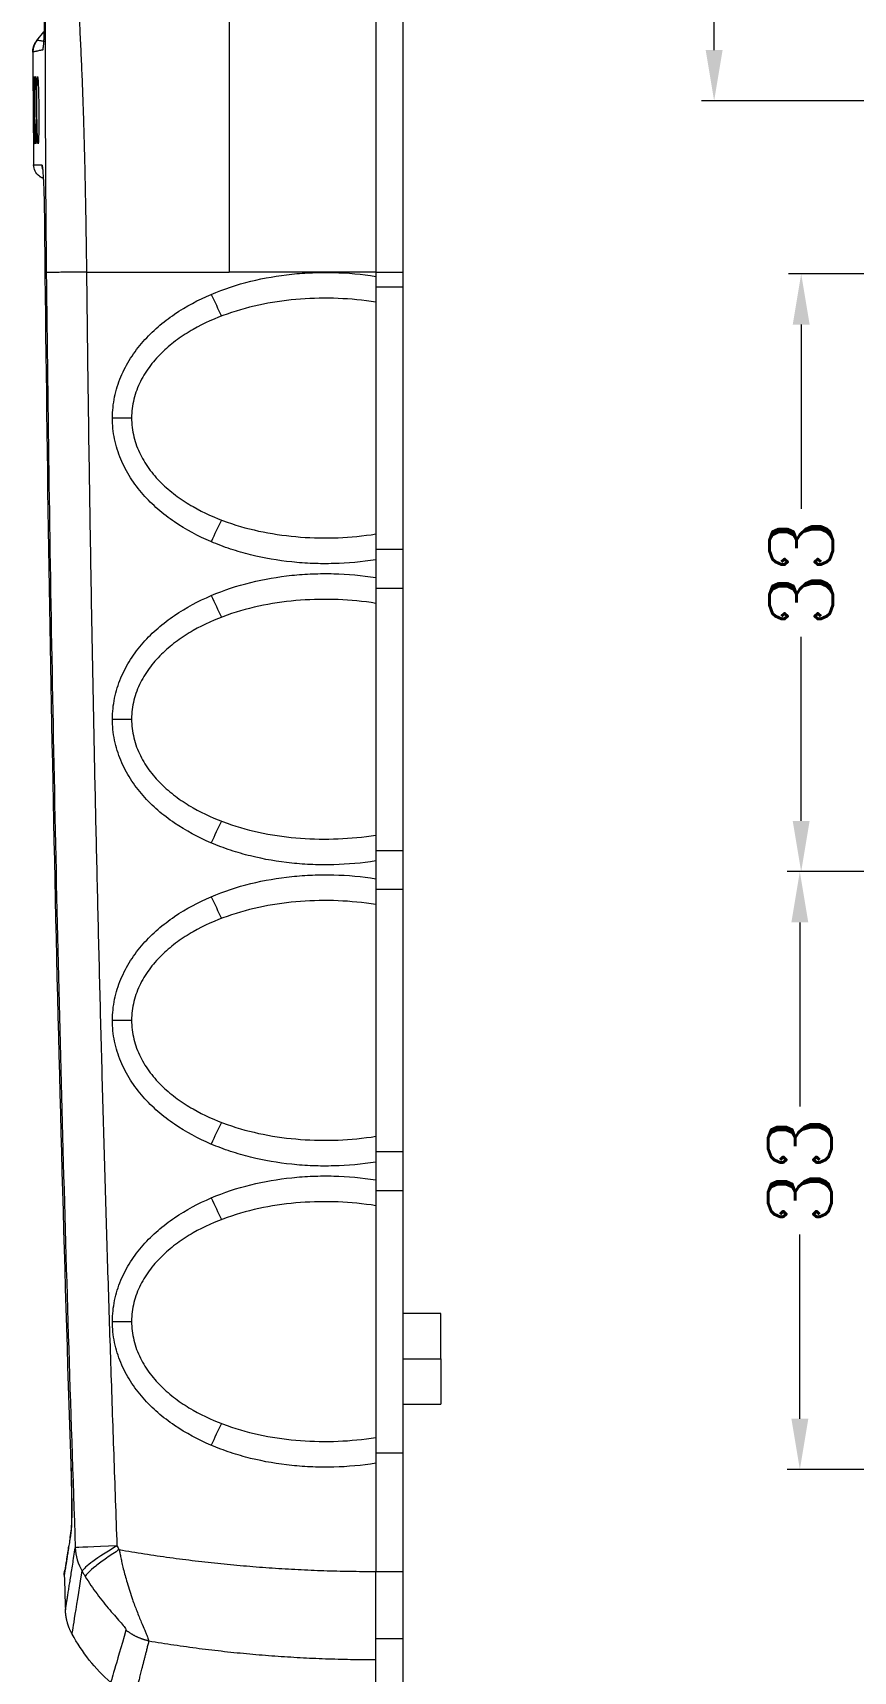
# Model space of a CAD drawing. Header units: millimetres. Extents: x -2408 to -1447, y -915 to -594.
# Drawn here: x -1688 to -1642.7, y -856.8 to -766.4 of the extents above; entities that cross this region are included whole.
import ezdxf

# ---------------------------------------------------------------- set-up
doc = ezdxf.new("R2010")
doc.units = ezdxf.units.MM
doc.layers.get('0').update_dxf_attribs({"linetype": 'CONTINUOUS'})
doc.layers.get('Defpoints').update_dxf_attribs({"linetype": 'CONTINUOUS'})
doc.layers.add('5', color=7, linetype='CONTINUOUS', true_color=0xffffff)
doc.styles.add('ROMANC', font='romanc.shx', dxfattribs={"bigfont": 'gbcbig.shx'})
doc.dimstyles.new('YanXiu', dxfattribs={"dimtxt": 2.5, "dimasz": 2.2, "dimexe": 0.66, "dimexo": 0.66, "dimgap": 0.66, "dimtad": 0, "dimdsep": 46, "dimtxsty": 'ROMANC', "dimcen": 0, "dimclrd": 256, "dimclre": 131, "dimclrt": 42, "dimazin": 2, "dimtfac": 1, "dimtofl": 0, "dimtmove": 0, "dimatfit": 3, "dimfxl": 0, "dimlwd": 5, "dimlwe": 5, "dimarcsym": 0})

# ---------------------------------------------------------------- blocks, each defined once
blk = doc.blocks.new('*D29')
at = {"color": 131, "lineweight": 5}
for p, q in [((1776.342, 676.859), (1759.194, 676.859)), ((1776.342, 596.857), (1759.194, 596.857))]:
    blk.add_line(p, q, dxfattribs=at)
at = {"lineweight": 5}
for p, q in [((1759.894, 674.059), (1759.894, 640.391)), ((1759.894, 599.657), (1759.894, 633.325))]:
    blk.add_line(p, q, dxfattribs=at)
for points in [[(1759.427, 674.059), (1760.36, 674.059), (1759.894, 676.859)], [(1759.427, 599.657), (1760.36, 599.657), (1759.894, 596.857)]]:
    blk.add_solid(points)
at = {"layer": 'Defpoints', "color": 0}
for p in [(1759.894, 676.859), (1777.041, 676.859), (1777.041, 596.857)]:
    blk.add_point(p, dxfattribs=at)
at = {"color": 42, "insert": (1759.894, 636.858), "char_height": 3.5, "attachment_point": 5, "rotation": 90, "style": 'ROMANC'}
blk.add_mtext('80', dxfattribs=at)
blk = doc.blocks.new('*D34')
at = {"color": 131, "lineweight": 5}
for p, q in [((1778.338, 587.308), (1764, 587.308)), ((1778.338, 554.308), (1764, 554.308))]:
    blk.add_line(p, q, dxfattribs=at)
at = {"lineweight": 5}
for p, q in [((1764.7, 584.508), (1764.7, 574.341)), ((1764.7, 557.108), (1764.7, 567.275))]:
    blk.add_line(p, q, dxfattribs=at)
for points in [[(1764.233, 584.508), (1765.166, 584.508), (1764.7, 587.308)], [(1764.233, 557.108), (1765.166, 557.108), (1764.7, 554.308)]]:
    blk.add_solid(points)
at = {"layer": 'Defpoints', "color": 0}
for p in [(1764.7, 587.308), (1779.038, 587.308), (1779.038, 554.308)]:
    blk.add_point(p, dxfattribs=at)
at = {"color": 42, "insert": (1764.7, 570.808), "char_height": 3.5, "attachment_point": 5, "rotation": 90, "style": 'ROMANC'}
blk.add_mtext('33', dxfattribs=at)
blk = doc.blocks.new('*D35')
at = {"color": 131, "lineweight": 5}
for p, q in [((1774.116, 554.308), (1763.927, 554.308)), ((1778.489, 521.308), (1763.927, 521.308))]:
    blk.add_line(p, q, dxfattribs=at)
at = {"lineweight": 5}
for p, q in [((1764.626, 551.508), (1764.626, 541.341)), ((1764.626, 524.108), (1764.626, 534.275))]:
    blk.add_line(p, q, dxfattribs=at)
for points in [[(1764.16, 551.508), (1765.093, 551.508), (1764.626, 554.308)], [(1764.16, 524.108), (1765.093, 524.108), (1764.626, 521.308)]]:
    blk.add_solid(points)
at = {"layer": 'Defpoints', "color": 0}
for p in [(1764.626, 554.308), (1774.816, 554.308), (1779.188, 521.308)]:
    blk.add_point(p, dxfattribs=at)
at = {"color": 42, "insert": (1764.626, 537.808), "char_height": 3.5, "attachment_point": 5, "rotation": 90, "style": 'ROMANC'}
blk.add_mtext('33', dxfattribs=at)

msp = doc.modelspace()

# ---------------------------------------------------------------- linework, layer by layer
at = {"layer": '5', "color": 7, "linetype": 'Continuous', "lineweight": 5}
for p, q in [((-1669.063, -761.901, 35), (-1669.063, -779.594, 35)), ((-1667.563, -761.544, 35), (-1667.563, -779.594, 35)), ((-1687.774, -766.814, 35), (-1687.384, -766.344, 35)), ((-1687.854, -768.872, 35), (-1687.854, -768.879, 35)), ((-1687.726, -768.886, 35), (-1687.724, -768.891, 35)), ((-1687.959, -773.675, 35), (-1687.508, -773.671, 35)), ((-1669.063, -779.594, 35), (-1677.159, -779.594, 35)), ((-1669.063, -779.594, 35), (-1667.563, -779.594, 35)), ((-1669.063, -779.594, 35), (-1669.063, -779.834, 35)), ((-1667.563, -779.594, 35), (-1667.563, -780.419, 35)), ((-1669.063, -780.419, 35), (-1667.563, -780.419, 35)), ((-1667.563, -780.419, 35), (-1667.563, -794.895, 35)), ((-1669.063, -781.259, 35), (-1669.063, -794.055, 35)), ((-1669.063, -794.895, 35), (-1667.563, -794.895, 35)), ((-1667.563, -794.895, 35), (-1667.563, -797.044, 35)), ((-1669.063, -795.48, 35), (-1669.063, -796.459, 35)), ((-1669.063, -797.044, 35), (-1667.563, -797.044, 35)), ((-1667.563, -797.044, 35), (-1667.563, -811.52, 35)), ((-1669.063, -797.884, 35), (-1669.063, -810.68, 35)), ((-1669.063, -811.52, 35), (-1667.563, -811.52, 35)), ((-1669.063, -812.105, 35), (-1669.063, -813.084, 35)), ((-1667.563, -811.52, 35), (-1667.563, -813.669, 35)), ((-1669.063, -813.669, 35), (-1667.563, -813.669, 35)), ((-1667.563, -813.669, 35), (-1667.563, -828.145, 35)), ((-1669.063, -814.509, 35), (-1669.063, -827.305, 35)), ((-1669.063, -828.145, 35), (-1667.563, -828.145, 35)), ((-1667.563, -828.145, 35), (-1667.563, -830.294, 35)), ((-1669.063, -828.73, 35), (-1669.063, -829.709, 35)), ((-1669.063, -830.294, 35), (-1667.563, -830.294, 35)), ((-1669.063, -831.134, 35), (-1669.063, -843.93, 35)), ((-1667.563, -830.294, 35), (-1667.563, -844.77, 35)), ((-1665.463, -837.094, 35), (-1667.563, -837.094, 35)), ((-1665.463, -839.594, 35), (-1665.463, -837.094, 35)), ((-1667.563, -839.594, 35), (-1665.463, -839.594, 35)), ((-1665.463, -839.594, 35), (-1665.463, -842.094, 35)), ((-1667.563, -842.094, 35), (-1665.463, -842.094, 35)), ((-1685.906, -845.378, 35), (-1685.9, -845.377, 35)), ((-1669.063, -844.77, 35), (-1667.563, -844.77, 35)), ((-1669.063, -845.355, 35), (-1669.063, -851.324, 35)), ((-1667.563, -844.77, 35), (-1667.563, -851.324, 35)), ((-1669.063, -851.324, 35), (-1667.563, -851.324, 35)), ((-1669.063, -856.19, 35), (-1669.063, -851.324, 35)), ((-1667.563, -851.324, 35), (-1667.563, -855.022, 35)), ((-1669.063, -855.022, 35), (-1667.563, -855.022, 35)), ((-1667.563, -855.022, 35), (-1667.563, -858.298, 35)), ((-1669.063, -859.533, 35), (-1669.063, -856.19, 35))]:
    msp.add_line(p, q, dxfattribs=at)
for radius, start, end in [(2928.917, 180.361401, 180.483008), (2928.346, 180.54031, 181.886366), (2928.917, 182.006514, 182.043993)]:
    msp.add_arc((1240.854, -748.984, 35), radius, start, end, dxfattribs=at)
at = {"layer": '5', "color": 7, "linetype": 'Continuous', "lineweight": 5, "extrusion": (0, 6.12303e-17, -1)}
for centre, radius, start, end in [((1687.159, -773.667, -35), 0.8, 306.83473, 359.44394), ((1677.062, -849.979, -35), 10, 311.58196, 331.28384)]:
    msp.add_arc(centre, radius, start, end, dxfattribs=at)
at = {"layer": '5', "color": 7, "linetype": 'Continuous', "lineweight": 5}
for centre, major_axis, ratio, start_param, end_param in [((-1677.336, -780.828, 35), (-2.323, 4.985), 0.133763, 1.508528, 1.750856), ((-1682.306, -787.646, 35), (-5.499, 0.01), 0.000435, 1.332789, 1.527164), ((-1677.34, -794.483, 35), (-2.325, -4.984), 0.133804, 4.532435, 4.774738), ((-1677.336, -797.453, 35), (-2.323, 4.985), 0.133763, 1.508528, 1.750856), ((-1682.306, -804.271, 35), (-5.499, 0.01), 0.000435, 1.332789, 1.527164), ((-1677.34, -811.108, 35), (-2.325, -4.984), 0.133804, 4.532435, 4.774738), ((-1677.336, -814.078, 35), (-2.323, 4.985), 0.133763, 1.508528, 1.750856), ((-1682.306, -820.896, 35), (-5.499, 0.01), 0.000435, 1.332789, 1.527164), ((-1677.34, -827.733, 35), (-2.325, -4.984), 0.133804, 4.532435, 4.774738), ((-1677.336, -830.703, 35), (-2.323, 4.985), 0.133763, 1.508528, 1.750856), ((-1682.306, -837.521, 35), (-5.499, 0.01), 0.000435, 1.332789, 1.527164), ((-1677.34, -844.358, 35), (-2.325, -4.984), 0.133804, 4.532435, 4.774738), ((-1682.66, -849.913, 35), (-2.998, -0.105), 0.008312, 4.946134, 6.236605), ((-1682.66, -849.913, 35), (-2.964, 0.462), 0.970604, 0.194686, 0.66025), ((-1682.66, -849.913, 35), (2.62, 1.461), 0.11524, 1.774608, 2.992432)]:
    msp.add_ellipse(centre, major_axis=major_axis, ratio=ratio, start_param=start_param, end_param=end_param, dxfattribs=at)
for points, knots in [([(-1687.313, -762.334, 35), (-1687.315, -762.987, 35), (-1687.318, -764.293, 35), (-1687.32, -766.289, 35), (-1687.319, -768.286, 35), (-1687.317, -769.632, 35), (-1687.316, -770.287, 35)], [0, 0, 0, 0, 0.246835, 0.493354, 0.753713, 1, 1, 1, 1]), ([(-1685.614, -762.705, 35), (-1685.586, -763.141, 35), (-1685.53, -764.013, 35), (-1685.455, -765.323, 35), (-1685.387, -766.636, 35), (-1685.325, -767.966, 35), (-1685.269, -769.329, 35), (-1685.221, -770.686, 35), (-1685.179, -772.046, 35), (-1685.143, -773.416, 35), (-1685.111, -774.859, 35), (-1685.083, -776.373, 35), (-1685.057, -777.96, 35), (-1685.044, -779.041, 35), (-1685.037, -779.594, 35)], [0, 0, 0, 0, 0.077726, 0.155597, 0.233584, 0.31166, 0.392551, 0.476113, 0.552994, 0.634063, 0.719304, 0.808709, 0.902271, 1, 1, 1, 1]), ([(-1687.363, -764.469, 35), (-1687.362, -764.684, 35), (-1687.361, -765.097, 35), (-1687.367, -765.683, 35), (-1687.378, -766.16, 35), (-1687.386, -766.406, 35), (-1687.389, -766.503, 35)], [0, 0, 0, 0, 0.272247, 0.537264, 0.785647, 1, 1, 1, 1]), ([(-1687.353, -766.871, 35), (-1687.432, -766.862, 35), (-1687.495, -766.851, 35), (-1687.6, -766.834, 35), (-1687.642, -766.828, 35), (-1687.724, -766.818, 35), (-1687.755, -766.815, 35), (-1687.768, -766.814, 35)], [0, 0, 0, 0, 0.286563, 0.286563, 0.573127, 0.573127, 1, 1, 1, 1]), ([(-1687.471, -767.347, 35), (-1687.492, -767.35, 35), (-1687.539, -767.357, 35), (-1687.611, -767.368, 35), (-1687.702, -767.386, 35), (-1687.785, -767.404, 35), (-1687.862, -767.423, 35), (-1687.921, -767.438, 35), (-1687.968, -767.45, 35), (-1687.999, -767.457, 35), (-1688.003, -767.458, 35), (-1688.005, -767.459, 35)], [0, 0, 0, 0, 0.060353, 0.135279, 0.224778, 0.372362, 0.465513, 0.598488, 0.723492, 0.857827, 1, 1, 1, 1]), ([(-1687.929, -772.393, 35), (-1687.93, -772.349, 35), (-1687.932, -772.295, 35), (-1687.935, -772.166, 35), (-1687.937, -772.09, 35), (-1687.942, -771.841, 35), (-1687.945, -771.638, 35), (-1687.95, -771.197, 35), (-1687.952, -770.955, 35), (-1687.955, -770.592, 35), (-1687.956, -770.469, 35), (-1687.957, -770.23, 35), (-1687.958, -770.114, 35), (-1687.959, -769.887, 35), (-1687.959, -769.777, 35), (-1687.959, -769.573, 35), (-1687.959, -769.477, 35), (-1687.958, -769.299, 35), (-1687.958, -769.22, 35), (-1687.957, -769.081, 35), (-1687.956, -769.02, 35), (-1687.954, -768.921, 35), (-1687.953, -768.882, 35), (-1687.951, -768.829, 35), (-1687.949, -768.813, 35), (-1687.946, -768.806, 35), (-1687.944, -768.819, 35), (-1687.942, -768.849, 35)], [0, 0, 0, 0, 0.065813, 0.065813, 0.131627, 0.131627, 0.263253, 0.263253, 0.39488, 0.39488, 0.460693, 0.460693, 0.526506, 0.526506, 0.59232, 0.59232, 0.658133, 0.658133, 0.723946, 0.723946, 0.78976, 0.78976, 0.855573, 0.855573, 0.921386, 0.921386, 1, 1, 1, 1]), ([(-1687.942, -768.849, 35), (-1687.941, -768.869, 35), (-1687.939, -768.896, 35), (-1687.934, -769.017, 35), (-1687.93, -769.149, 35), (-1687.924, -769.398, 35), (-1687.923, -769.491, 35), (-1687.919, -769.689, 35), (-1687.917, -769.793, 35), (-1687.914, -770.015, 35), (-1687.913, -770.131, 35), (-1687.91, -770.367, 35), (-1687.909, -770.487, 35), (-1687.906, -770.853, 35), (-1687.905, -771.095, 35), (-1687.905, -771.436, 35), (-1687.905, -771.544, 35), (-1687.905, -771.663, 35), (-1687.905, -771.68, 35), (-1687.905, -771.697, 35)], [0, 0, 0, 0, 0.080776, 0.080776, 0.281337, 0.281337, 0.381618, 0.381618, 0.481899, 0.481899, 0.58218, 0.58218, 0.682461, 0.682461, 0.883022, 0.883022, 0.983303, 0.983303, 1, 1, 1, 1]), ([(-1687.942, -768.855, 35), (-1687.942, -768.855, 35), (-1687.942, -768.858, 35), (-1687.942, -768.863, 35), (-1687.941, -768.867, 35)], [0, 0, 0, 0, 0.516108, 1, 1, 1, 1]), ([(-1687.85, -772.392, 35), (-1687.853, -772.349, 35), (-1687.856, -772.294, 35), (-1687.861, -772.165, 35), (-1687.863, -772.089, 35), (-1687.87, -771.84, 35), (-1687.874, -771.637, 35), (-1687.881, -771.196, 35), (-1687.884, -770.953, 35), (-1687.887, -770.591, 35), (-1687.887, -770.468, 35), (-1687.888, -770.229, 35), (-1687.889, -770.112, 35), (-1687.889, -769.886, 35), (-1687.889, -769.776, 35), (-1687.888, -769.571, 35), (-1687.887, -769.476, 35), (-1687.885, -769.298, 35), (-1687.884, -769.219, 35), (-1687.881, -769.08, 35), (-1687.879, -769.019, 35), (-1687.876, -768.92, 35), (-1687.874, -768.882, 35), (-1687.869, -768.828, 35), (-1687.867, -768.813, 35), (-1687.862, -768.806, 35), (-1687.858, -768.819, 35), (-1687.855, -768.849, 35)], [0, 0, 0, 0, 0.065811, 0.065811, 0.131622, 0.131622, 0.263244, 0.263244, 0.394867, 0.394867, 0.460678, 0.460678, 0.526489, 0.526489, 0.5923, 0.5923, 0.658111, 0.658111, 0.723922, 0.723922, 0.789733, 0.789733, 0.855544, 0.855544, 0.921355, 0.921355, 1, 1, 1, 1]), ([(-1687.855, -768.849, 35), (-1687.853, -768.869, 35), (-1687.851, -768.897, 35), (-1687.843, -769.018, 35), (-1687.837, -769.15, 35), (-1687.83, -769.399, 35), (-1687.827, -769.492, 35), (-1687.822, -769.69, 35), (-1687.82, -769.795, 35), (-1687.816, -770.016, 35), (-1687.815, -770.133, 35), (-1687.812, -770.369, 35), (-1687.81, -770.488, 35), (-1687.807, -770.855, 35), (-1687.807, -771.096, 35), (-1687.807, -771.357, 35), (-1687.807, -771.39, 35), (-1687.807, -771.423, 35)], [0, 0, 0, 0, 0.088457, 0.088457, 0.308225, 0.308225, 0.418109, 0.418109, 0.527993, 0.527993, 0.637877, 0.637877, 0.747761, 0.747761, 0.967529, 0.967529, 1, 1, 1, 1]), ([(-1687.731, -772.391, 35), (-1687.735, -772.347, 35), (-1687.738, -772.293, 35), (-1687.745, -772.163, 35), (-1687.748, -772.087, 35), (-1687.757, -771.837, 35), (-1687.763, -771.634, 35), (-1687.771, -771.192, 35), (-1687.774, -770.949, 35), (-1687.777, -770.587, 35), (-1687.778, -770.464, 35), (-1687.779, -770.225, 35), (-1687.779, -770.109, 35), (-1687.778, -769.882, 35), (-1687.777, -769.772, 35), (-1687.775, -769.568, 35), (-1687.774, -769.473, 35), (-1687.771, -769.296, 35), (-1687.769, -769.217, 35), (-1687.764, -769.078, 35), (-1687.762, -769.017, 35), (-1687.756, -768.919, 35), (-1687.753, -768.881, 35), (-1687.747, -768.828, 35), (-1687.744, -768.813, 35), (-1687.736, -768.806, 35), (-1687.732, -768.82, 35), (-1687.727, -768.85, 35)], [0, 0, 0, 0, 0.065811, 0.065811, 0.131622, 0.131622, 0.263244, 0.263244, 0.394867, 0.394867, 0.460678, 0.460678, 0.526489, 0.526489, 0.5923, 0.5923, 0.658111, 0.658111, 0.723922, 0.723922, 0.789733, 0.789733, 0.855545, 0.855545, 0.921356, 0.921356, 1, 1, 1, 1]), ([(-1687.727, -768.85, 35), (-1687.724, -768.87, 35), (-1687.721, -768.898, 35), (-1687.711, -769.02, 35), (-1687.704, -769.152, 35), (-1687.694, -769.402, 35), (-1687.691, -769.495, 35), (-1687.685, -769.693, 35), (-1687.682, -769.798, 35), (-1687.678, -770.02, 35), (-1687.675, -770.137, 35), (-1687.672, -770.372, 35), (-1687.671, -770.492, 35), (-1687.668, -770.858, 35), (-1687.667, -771.1, 35), (-1687.668, -771.364, 35), (-1687.669, -771.4, 35), (-1687.669, -771.435, 35)], [0, 0, 0, 0, 0.0882, 0.0882, 0.30733, 0.30733, 0.416895, 0.416895, 0.52646, 0.52646, 0.636025, 0.636025, 0.74559, 0.74559, 0.96472, 0.96472, 1, 1, 1, 1]), ([(-1687.316, -770.287, 35), (-1687.316, -770.341, 35), (-1687.314, -771.12, 35), (-1687.308, -772.66, 35), (-1687.298, -774.646, 35), (-1687.286, -776.43, 35), (-1687.273, -778.002, 35), (-1687.262, -779.075, 35), (-1687.257, -779.625, 35)], [0, 0, 0, 0, 0.017441, 0.250996, 0.496057, 0.655722, 0.823701, 1, 1, 1, 1]), ([(-1687.808, -771.415, 35), (-1687.808, -771.47, 35), (-1687.808, -771.669, 35), (-1687.811, -771.964, 35), (-1687.817, -772.258, 35), (-1687.824, -772.41, 35), (-1687.828, -772.45, 35), (-1687.828, -772.452, 35), (-1687.828, -772.452, 35)], [0, 0, 0, 0, 0.093341, 0.351806, 0.609923, 0.86468, 0.985138, 1, 1, 1, 1]), ([(-1687.807, -771.423, 35), (-1687.807, -771.5, 35), (-1687.808, -771.575, 35), (-1687.808, -771.662, 35), (-1687.808, -771.677, 35), (-1687.809, -771.691, 35)], [0, 0, 0, 0, 0.830776, 0.830776, 1, 1, 1, 1]), ([(-1687.669, -771.427, 35), (-1687.67, -771.468, 35), (-1687.67, -771.655, 35), (-1687.675, -771.94, 35), (-1687.684, -772.229, 35), (-1687.693, -772.382, 35), (-1687.697, -772.431, 35), (-1687.699, -772.437, 35), (-1687.699, -772.438, 35)], [0, 0, 0, 0, 0.072229, 0.337846, 0.602505, 0.835953, 0.96233, 1, 1, 1, 1]), ([(-1687.669, -771.435, 35), (-1687.669, -771.509, 35), (-1687.67, -771.581, 35), (-1687.671, -771.659, 35), (-1687.671, -771.667, 35), (-1687.671, -771.676, 35)], [0, 0, 0, 0, 0.892695, 0.892695, 1, 1, 1, 1]), ([(-1687.915, -772.48, 35), (-1687.917, -772.499, 35), (-1687.918, -772.511, 35), (-1687.922, -772.521, 35), (-1687.925, -772.48, 35), (-1687.929, -772.393, 35)], [0, 0, 0, 0, 0.295774, 0.295774, 1, 1, 1, 1]), ([(-1687.905, -771.692, 35), (-1687.905, -771.798, 35), (-1687.906, -772.018, 35), (-1687.909, -772.282, 35), (-1687.913, -772.429, 35), (-1687.915, -772.468, 35), (-1687.916, -772.469, 35), (-1687.916, -772.469, 35)], [0, 0, 0, 0, 0.235935, 0.540401, 0.841726, 0.985928, 1, 1, 1, 1]), ([(-1687.825, -772.437, 35), (-1687.828, -772.483, 35), (-1687.832, -772.509, 35), (-1687.84, -772.521, 35), (-1687.845, -772.48, 35), (-1687.85, -772.392, 35)], [0, 0, 0, 0, 0.400119, 0.400119, 1, 1, 1, 1]), ([(-1687.695, -772.425, 35), (-1687.7, -772.479, 35), (-1687.705, -772.509, 35), (-1687.717, -772.521, 35), (-1687.724, -772.479, 35), (-1687.731, -772.391, 35)], [0, 0, 0, 0, 0.42138, 0.42138, 1, 1, 1, 1]), ([(-1687.508, -773.674, 35), (-1687.506, -773.675, 35), (-1687.502, -773.676, 35), (-1687.495, -773.691, 35), (-1687.489, -773.713, 35), (-1687.482, -773.745, 35), (-1687.475, -773.786, 35), (-1687.469, -773.835, 35), (-1687.457, -773.943, 35), (-1687.439, -774.15, 35), (-1687.422, -774.434, 35), (-1687.413, -774.618, 35), (-1687.411, -774.663, 35)], [0, 0, 0, 0, 0.066424, 0.13237, 0.198042, 0.263648, 0.329399, 0.3955, 0.462157, 0.694944, 0.927608, 1, 1, 1, 1]), ([(-1687.444, -774.011, 35), (-1687.452, -774.015, 35), (-1687.447, -774.096, 35), (-1687.427, -774.341, 35), (-1687.415, -774.599, 35), (-1687.412, -774.677, 35)], [0, 0, 0, 0, 0.344596, 0.820564, 1, 1, 1, 1]), ([(-1687.411, -774.663, 35), (-1687.407, -774.762, 35), (-1687.396, -775.019, 35), (-1687.384, -775.393, 35), (-1687.375, -775.753, 35), (-1687.37, -776.03, 35), (-1687.365, -776.313, 35), (-1687.363, -776.503, 35), (-1687.362, -776.599, 35)], [0, 0, 0, 0, 0.187222, 0.459955, 0.595569, 0.729915, 0.864292, 1, 1, 1, 1]), ([(-1685.037, -779.594, 35), (-1685.018, -781.262, 35), (-1684.979, -784.6, 35), (-1684.909, -789.608, 35), (-1684.83, -794.619, 35), (-1684.743, -799.633, 35), (-1684.646, -804.649, 35), (-1684.539, -809.667, 35), (-1684.424, -814.689, 35), (-1684.299, -819.713, 35), (-1684.165, -824.74, 35), (-1684.022, -829.769, 35), (-1683.87, -834.802, 35), (-1683.708, -839.837, 35), (-1683.537, -844.874, 35), (-1683.416, -848.233, 35), (-1683.355, -849.913, 35)], [0, 0, 0, 0, 0.071163, 0.142365, 0.213608, 0.284891, 0.356215, 0.427579, 0.498985, 0.570433, 0.641922, 0.713452, 0.785025, 0.856641, 0.928299, 1, 1, 1, 1]), ([(-1669.063, -795.48, 35), (-1669.833, -795.601, 35), (-1670.605, -795.67, 35), (-1671.765, -795.7, 35), (-1672.152, -795.698, 35), (-1672.928, -795.668, 35), (-1673.316, -795.641, 35), (-1674.47, -795.52, 35), (-1675.227, -795.39, 35), (-1676.343, -795.114, 35), (-1676.712, -795.008, 35), (-1677.443, -794.766, 35), (-1677.806, -794.63, 35), (-1678.869, -794.178, 35), (-1679.543, -793.818, 35), (-1680.493, -793.172, 35), (-1680.801, -792.937, 35), (-1681.383, -792.43, 35), (-1681.657, -792.161, 35), (-1682.164, -791.584, 35), (-1682.399, -791.274, 35), (-1682.815, -790.62, 35), (-1682.995, -790.279, 35), (-1683.29, -789.569, 35), (-1683.406, -789.196, 35), (-1683.564, -788.427, 35), (-1683.603, -788.034, 35), (-1683.602, -787.259, 35), (-1683.562, -786.874, 35), (-1683.444, -786.302, 35), (-1683.394, -786.111, 35), (-1683.278, -785.738, 35), (-1683.212, -785.556, 35), (-1682.988, -785.021, 35), (-1682.809, -784.682, 35), (-1682.393, -784.031, 35), (-1682.156, -783.72, 35), (-1681.648, -783.144, 35), (-1681.376, -782.876, 35), (-1680.798, -782.375, 35), (-1680.491, -782.14, 35), (-1679.534, -781.49, 35), (-1678.859, -781.131, 35), (-1677.45, -780.532, 35), (-1676.71, -780.29, 35), (-1675.218, -779.922, 35), (-1674.462, -779.793, 35), (-1673.317, -779.673, 35), (-1672.933, -779.646, 35), (-1672.16, -779.616, 35), (-1671.771, -779.613, 35), (-1670.606, -779.643, 35), (-1669.833, -779.713, 35), (-1669.063, -779.834, 35)], [0, 0, 0, 0, 0.0625, 0.0625, 0.09375, 0.09375, 0.125, 0.125, 0.1875, 0.1875, 0.21875, 0.21875, 0.25, 0.25, 0.3125, 0.3125, 0.34375, 0.34375, 0.375, 0.375, 0.40625, 0.40625, 0.4375, 0.4375, 0.46875, 0.46875, 0.5, 0.5, 0.53125, 0.53125, 0.546875, 0.546875, 0.5625, 0.5625, 0.59375, 0.59375, 0.625, 0.625, 0.65625, 0.65625, 0.6875, 0.6875, 0.75, 0.75, 0.8125, 0.8125, 0.875, 0.875, 0.90625, 0.90625, 0.9375, 0.9375, 1, 1, 1, 1]), ([(-1669.063, -781.259, 35), (-1669.752, -781.15, 35), (-1670.445, -781.082, 35), (-1671.835, -781.026, 35), (-1672.532, -781.038, 35), (-1673.909, -781.141, 35), (-1674.592, -781.232, 35), (-1675.944, -781.503, 35), (-1676.618, -781.683, 35), (-1677.918, -782.143, 35), (-1678.546, -782.421, 35), (-1679.445, -782.934, 35), (-1679.738, -783.122, 35), (-1680.295, -783.528, 35), (-1680.56, -783.747, 35), (-1681.058, -784.221, 35), (-1681.292, -784.479, 35), (-1681.714, -785.032, 35), (-1681.899, -785.323, 35), (-1682.13, -785.786, 35), (-1682.2, -785.945, 35), (-1682.322, -786.272, 35), (-1682.375, -786.441, 35), (-1682.501, -786.949, 35), (-1682.545, -787.293, 35), (-1682.547, -787.993, 35), (-1682.504, -788.348, 35), (-1682.336, -789.033, 35), (-1682.213, -789.359, 35), (-1681.907, -789.976, 35), (-1681.723, -790.269, 35), (-1681.301, -790.825, 35), (-1681.068, -791.081, 35), (-1680.57, -791.558, 35), (-1680.303, -791.779, 35), (-1679.742, -792.189, 35), (-1679.452, -792.375, 35), (-1678.556, -792.887, 35), (-1677.928, -793.167, 35), (-1676.619, -793.63, 35), (-1675.951, -793.809, 35), (-1674.6, -794.08, 35), (-1673.915, -794.172, 35), (-1672.528, -794.276, 35), (-1671.831, -794.287, 35), (-1670.445, -794.231, 35), (-1669.753, -794.164, 35), (-1669.063, -794.055, 35)], [0, 0, 0, 0, 0.0625, 0.0625, 0.125, 0.125, 0.1875, 0.1875, 0.25, 0.25, 0.3125, 0.3125, 0.34375, 0.34375, 0.375, 0.375, 0.40625, 0.40625, 0.4375, 0.4375, 0.453125, 0.453125, 0.46875, 0.46875, 0.5, 0.5, 0.53125, 0.53125, 0.5625, 0.5625, 0.59375, 0.59375, 0.625, 0.625, 0.65625, 0.65625, 0.6875, 0.6875, 0.75, 0.75, 0.8125, 0.8125, 0.875, 0.875, 0.9375, 0.9375, 1, 1, 1, 1]), ([(-1669.063, -812.105, 35), (-1669.833, -812.226, 35), (-1670.605, -812.295, 35), (-1671.765, -812.325, 35), (-1672.152, -812.323, 35), (-1672.928, -812.293, 35), (-1673.316, -812.266, 35), (-1674.47, -812.145, 35), (-1675.227, -812.015, 35), (-1676.343, -811.739, 35), (-1676.712, -811.633, 35), (-1677.443, -811.391, 35), (-1677.806, -811.255, 35), (-1678.869, -810.803, 35), (-1679.543, -810.443, 35), (-1680.493, -809.797, 35), (-1680.801, -809.562, 35), (-1681.383, -809.055, 35), (-1681.657, -808.786, 35), (-1682.164, -808.209, 35), (-1682.399, -807.899, 35), (-1682.815, -807.245, 35), (-1682.995, -806.904, 35), (-1683.29, -806.194, 35), (-1683.406, -805.821, 35), (-1683.564, -805.052, 35), (-1683.603, -804.659, 35), (-1683.602, -803.884, 35), (-1683.562, -803.499, 35), (-1683.444, -802.927, 35), (-1683.394, -802.736, 35), (-1683.278, -802.363, 35), (-1683.212, -802.181, 35), (-1682.988, -801.646, 35), (-1682.809, -801.307, 35), (-1682.393, -800.656, 35), (-1682.156, -800.345, 35), (-1681.648, -799.769, 35), (-1681.376, -799.501, 35), (-1680.798, -799, 35), (-1680.491, -798.765, 35), (-1679.534, -798.115, 35), (-1678.859, -797.756, 35), (-1677.45, -797.157, 35), (-1676.71, -796.915, 35), (-1675.218, -796.547, 35), (-1674.462, -796.418, 35), (-1673.317, -796.298, 35), (-1672.933, -796.271, 35), (-1672.16, -796.241, 35), (-1671.771, -796.238, 35), (-1670.606, -796.268, 35), (-1669.833, -796.338, 35), (-1669.063, -796.459, 35)], [0, 0, 0, 0, 0.0625, 0.0625, 0.09375, 0.09375, 0.125, 0.125, 0.1875, 0.1875, 0.21875, 0.21875, 0.25, 0.25, 0.3125, 0.3125, 0.34375, 0.34375, 0.375, 0.375, 0.40625, 0.40625, 0.4375, 0.4375, 0.46875, 0.46875, 0.5, 0.5, 0.53125, 0.53125, 0.546875, 0.546875, 0.5625, 0.5625, 0.59375, 0.59375, 0.625, 0.625, 0.65625, 0.65625, 0.6875, 0.6875, 0.75, 0.75, 0.8125, 0.8125, 0.875, 0.875, 0.90625, 0.90625, 0.9375, 0.9375, 1, 1, 1, 1]), ([(-1669.063, -797.884, 35), (-1669.752, -797.775, 35), (-1670.445, -797.707, 35), (-1671.835, -797.651, 35), (-1672.532, -797.663, 35), (-1673.909, -797.766, 35), (-1674.592, -797.857, 35), (-1675.944, -798.128, 35), (-1676.618, -798.308, 35), (-1677.918, -798.768, 35), (-1678.546, -799.046, 35), (-1679.445, -799.559, 35), (-1679.738, -799.747, 35), (-1680.295, -800.153, 35), (-1680.56, -800.372, 35), (-1681.058, -800.846, 35), (-1681.292, -801.104, 35), (-1681.714, -801.657, 35), (-1681.899, -801.948, 35), (-1682.13, -802.411, 35), (-1682.2, -802.57, 35), (-1682.322, -802.897, 35), (-1682.375, -803.066, 35), (-1682.501, -803.574, 35), (-1682.545, -803.918, 35), (-1682.547, -804.618, 35), (-1682.504, -804.973, 35), (-1682.336, -805.658, 35), (-1682.213, -805.984, 35), (-1681.907, -806.601, 35), (-1681.723, -806.894, 35), (-1681.301, -807.45, 35), (-1681.068, -807.706, 35), (-1680.57, -808.183, 35), (-1680.303, -808.404, 35), (-1679.742, -808.814, 35), (-1679.452, -809, 35), (-1678.556, -809.512, 35), (-1677.928, -809.792, 35), (-1676.619, -810.255, 35), (-1675.951, -810.434, 35), (-1674.6, -810.705, 35), (-1673.915, -810.797, 35), (-1672.528, -810.901, 35), (-1671.831, -810.912, 35), (-1670.445, -810.856, 35), (-1669.753, -810.789, 35), (-1669.063, -810.68, 35)], [0, 0, 0, 0, 0.0625, 0.0625, 0.125, 0.125, 0.1875, 0.1875, 0.25, 0.25, 0.3125, 0.3125, 0.34375, 0.34375, 0.375, 0.375, 0.40625, 0.40625, 0.4375, 0.4375, 0.453125, 0.453125, 0.46875, 0.46875, 0.5, 0.5, 0.53125, 0.53125, 0.5625, 0.5625, 0.59375, 0.59375, 0.625, 0.625, 0.65625, 0.65625, 0.6875, 0.6875, 0.75, 0.75, 0.8125, 0.8125, 0.875, 0.875, 0.9375, 0.9375, 1, 1, 1, 1]), ([(-1669.063, -828.73, 35), (-1669.833, -828.851, 35), (-1670.605, -828.92, 35), (-1671.765, -828.95, 35), (-1672.152, -828.948, 35), (-1672.928, -828.918, 35), (-1673.316, -828.891, 35), (-1674.47, -828.77, 35), (-1675.227, -828.64, 35), (-1676.343, -828.364, 35), (-1676.712, -828.258, 35), (-1677.443, -828.016, 35), (-1677.806, -827.88, 35), (-1678.869, -827.428, 35), (-1679.543, -827.068, 35), (-1680.493, -826.422, 35), (-1680.801, -826.187, 35), (-1681.383, -825.68, 35), (-1681.657, -825.411, 35), (-1682.164, -824.834, 35), (-1682.399, -824.524, 35), (-1682.815, -823.87, 35), (-1682.995, -823.529, 35), (-1683.29, -822.819, 35), (-1683.406, -822.446, 35), (-1683.564, -821.677, 35), (-1683.603, -821.284, 35), (-1683.602, -820.509, 35), (-1683.562, -820.124, 35), (-1683.444, -819.552, 35), (-1683.394, -819.361, 35), (-1683.278, -818.988, 35), (-1683.212, -818.806, 35), (-1682.988, -818.271, 35), (-1682.809, -817.932, 35), (-1682.393, -817.281, 35), (-1682.156, -816.97, 35), (-1681.648, -816.394, 35), (-1681.376, -816.126, 35), (-1680.798, -815.625, 35), (-1680.491, -815.39, 35), (-1679.534, -814.74, 35), (-1678.859, -814.381, 35), (-1677.45, -813.782, 35), (-1676.71, -813.54, 35), (-1675.218, -813.172, 35), (-1674.462, -813.043, 35), (-1673.317, -812.923, 35), (-1672.933, -812.896, 35), (-1672.16, -812.866, 35), (-1671.771, -812.863, 35), (-1670.606, -812.893, 35), (-1669.833, -812.963, 35), (-1669.063, -813.084, 35)], [0, 0, 0, 0, 0.0625, 0.0625, 0.09375, 0.09375, 0.125, 0.125, 0.1875, 0.1875, 0.21875, 0.21875, 0.25, 0.25, 0.3125, 0.3125, 0.34375, 0.34375, 0.375, 0.375, 0.40625, 0.40625, 0.4375, 0.4375, 0.46875, 0.46875, 0.5, 0.5, 0.53125, 0.53125, 0.546875, 0.546875, 0.5625, 0.5625, 0.59375, 0.59375, 0.625, 0.625, 0.65625, 0.65625, 0.6875, 0.6875, 0.75, 0.75, 0.8125, 0.8125, 0.875, 0.875, 0.90625, 0.90625, 0.9375, 0.9375, 1, 1, 1, 1]), ([(-1669.063, -814.509, 35), (-1669.752, -814.4, 35), (-1670.445, -814.332, 35), (-1671.835, -814.276, 35), (-1672.532, -814.288, 35), (-1673.909, -814.391, 35), (-1674.592, -814.482, 35), (-1675.944, -814.753, 35), (-1676.618, -814.933, 35), (-1677.918, -815.393, 35), (-1678.546, -815.671, 35), (-1679.445, -816.184, 35), (-1679.738, -816.372, 35), (-1680.295, -816.778, 35), (-1680.56, -816.997, 35), (-1681.058, -817.471, 35), (-1681.292, -817.729, 35), (-1681.714, -818.282, 35), (-1681.899, -818.573, 35), (-1682.13, -819.036, 35), (-1682.2, -819.195, 35), (-1682.322, -819.522, 35), (-1682.375, -819.691, 35), (-1682.501, -820.199, 35), (-1682.545, -820.543, 35), (-1682.547, -821.243, 35), (-1682.504, -821.598, 35), (-1682.336, -822.283, 35), (-1682.213, -822.609, 35), (-1681.907, -823.226, 35), (-1681.723, -823.519, 35), (-1681.301, -824.075, 35), (-1681.068, -824.331, 35), (-1680.57, -824.808, 35), (-1680.303, -825.029, 35), (-1679.742, -825.439, 35), (-1679.452, -825.625, 35), (-1678.556, -826.137, 35), (-1677.928, -826.417, 35), (-1676.619, -826.88, 35), (-1675.951, -827.059, 35), (-1674.6, -827.33, 35), (-1673.915, -827.422, 35), (-1672.528, -827.526, 35), (-1671.831, -827.537, 35), (-1670.445, -827.481, 35), (-1669.753, -827.414, 35), (-1669.063, -827.305, 35)], [0, 0, 0, 0, 0.0625, 0.0625, 0.125, 0.125, 0.1875, 0.1875, 0.25, 0.25, 0.3125, 0.3125, 0.34375, 0.34375, 0.375, 0.375, 0.40625, 0.40625, 0.4375, 0.4375, 0.453125, 0.453125, 0.46875, 0.46875, 0.5, 0.5, 0.53125, 0.53125, 0.5625, 0.5625, 0.59375, 0.59375, 0.625, 0.625, 0.65625, 0.65625, 0.6875, 0.6875, 0.75, 0.75, 0.8125, 0.8125, 0.875, 0.875, 0.9375, 0.9375, 1, 1, 1, 1]), ([(-1669.063, -845.355, 35), (-1669.833, -845.476, 35), (-1670.605, -845.545, 35), (-1671.765, -845.575, 35), (-1672.152, -845.573, 35), (-1672.928, -845.543, 35), (-1673.316, -845.516, 35), (-1674.47, -845.395, 35), (-1675.227, -845.265, 35), (-1676.343, -844.989, 35), (-1676.712, -844.883, 35), (-1677.443, -844.641, 35), (-1677.806, -844.505, 35), (-1678.869, -844.053, 35), (-1679.543, -843.693, 35), (-1680.493, -843.047, 35), (-1680.801, -842.812, 35), (-1681.383, -842.305, 35), (-1681.657, -842.036, 35), (-1682.164, -841.459, 35), (-1682.399, -841.149, 35), (-1682.815, -840.495, 35), (-1682.995, -840.154, 35), (-1683.29, -839.444, 35), (-1683.406, -839.071, 35), (-1683.564, -838.302, 35), (-1683.603, -837.909, 35), (-1683.602, -837.134, 35), (-1683.562, -836.749, 35), (-1683.444, -836.177, 35), (-1683.394, -835.986, 35), (-1683.278, -835.613, 35), (-1683.212, -835.431, 35), (-1682.988, -834.896, 35), (-1682.809, -834.557, 35), (-1682.393, -833.906, 35), (-1682.156, -833.595, 35), (-1681.648, -833.019, 35), (-1681.376, -832.751, 35), (-1680.798, -832.25, 35), (-1680.491, -832.015, 35), (-1679.534, -831.365, 35), (-1678.859, -831.006, 35), (-1677.45, -830.407, 35), (-1676.71, -830.165, 35), (-1675.218, -829.797, 35), (-1674.462, -829.668, 35), (-1673.317, -829.548, 35), (-1672.933, -829.521, 35), (-1672.16, -829.491, 35), (-1671.771, -829.488, 35), (-1670.606, -829.518, 35), (-1669.833, -829.588, 35), (-1669.063, -829.709, 35)], [0, 0, 0, 0, 0.0625, 0.0625, 0.09375, 0.09375, 0.125, 0.125, 0.1875, 0.1875, 0.21875, 0.21875, 0.25, 0.25, 0.3125, 0.3125, 0.34375, 0.34375, 0.375, 0.375, 0.40625, 0.40625, 0.4375, 0.4375, 0.46875, 0.46875, 0.5, 0.5, 0.53125, 0.53125, 0.546875, 0.546875, 0.5625, 0.5625, 0.59375, 0.59375, 0.625, 0.625, 0.65625, 0.65625, 0.6875, 0.6875, 0.75, 0.75, 0.8125, 0.8125, 0.875, 0.875, 0.90625, 0.90625, 0.9375, 0.9375, 1, 1, 1, 1]), ([(-1669.063, -831.134, 35), (-1669.752, -831.025, 35), (-1670.445, -830.957, 35), (-1671.835, -830.901, 35), (-1672.532, -830.913, 35), (-1673.909, -831.016, 35), (-1674.592, -831.107, 35), (-1675.944, -831.378, 35), (-1676.618, -831.558, 35), (-1677.918, -832.018, 35), (-1678.546, -832.296, 35), (-1679.445, -832.809, 35), (-1679.738, -832.997, 35), (-1680.295, -833.403, 35), (-1680.56, -833.622, 35), (-1681.058, -834.096, 35), (-1681.292, -834.354, 35), (-1681.714, -834.907, 35), (-1681.899, -835.198, 35), (-1682.13, -835.661, 35), (-1682.2, -835.82, 35), (-1682.322, -836.147, 35), (-1682.375, -836.316, 35), (-1682.501, -836.824, 35), (-1682.545, -837.168, 35), (-1682.547, -837.868, 35), (-1682.504, -838.223, 35), (-1682.336, -838.908, 35), (-1682.213, -839.234, 35), (-1681.907, -839.851, 35), (-1681.723, -840.144, 35), (-1681.301, -840.7, 35), (-1681.068, -840.956, 35), (-1680.57, -841.433, 35), (-1680.303, -841.654, 35), (-1679.742, -842.064, 35), (-1679.452, -842.25, 35), (-1678.556, -842.762, 35), (-1677.928, -843.042, 35), (-1676.619, -843.505, 35), (-1675.951, -843.684, 35), (-1674.6, -843.955, 35), (-1673.915, -844.047, 35), (-1672.528, -844.151, 35), (-1671.831, -844.162, 35), (-1670.445, -844.106, 35), (-1669.753, -844.039, 35), (-1669.063, -843.93, 35)], [0, 0, 0, 0, 0.0625, 0.0625, 0.125, 0.125, 0.1875, 0.1875, 0.25, 0.25, 0.3125, 0.3125, 0.34375, 0.34375, 0.375, 0.375, 0.40625, 0.40625, 0.4375, 0.4375, 0.453125, 0.453125, 0.46875, 0.46875, 0.5, 0.5, 0.53125, 0.53125, 0.5625, 0.5625, 0.59375, 0.59375, 0.625, 0.625, 0.65625, 0.65625, 0.6875, 0.6875, 0.75, 0.75, 0.8125, 0.8125, 0.875, 0.875, 0.9375, 0.9375, 1, 1, 1, 1]), ([(-1685.906, -845.378, 35), (-1685.904, -845.439, 35), (-1685.9, -845.562, 35), (-1685.894, -845.745, 35), (-1685.889, -845.928, 35), (-1685.884, -846.109, 35), (-1685.877, -846.414, 35), (-1685.869, -846.836, 35), (-1685.862, -847.383, 35), (-1685.859, -847.936, 35), (-1685.863, -848.379, 35), (-1685.87, -848.699, 35), (-1685.878, -848.896, 35), (-1685.886, -849.044, 35), (-1685.895, -849.152, 35), (-1685.901, -849.201, 35), (-1685.905, -849.226, 35)], [0, 0, 0, 0, 0.034269, 0.068389, 0.102434, 0.136477, 0.170596, 0.276225, 0.382055, 0.50792, 0.650553, 0.731936, 0.813615, 0.875817, 0.937794, 1, 1, 1, 1]), ([(-1685.902, -845.346, 35), (-1685.886, -845.801, 35), (-1685.862, -846.649, 35), (-1685.848, -847.806, 35), (-1685.858, -848.663, 35), (-1685.878, -848.961, 35), (-1685.891, -849.048, 35)], [0, 0, 0, 0, 0.251325, 0.501509, 0.750923, 1, 1, 1, 1]), ([(-1685.905, -849.226, 35), (-1685.915, -849.295, 35), (-1685.937, -849.433, 35), (-1685.959, -849.574, 35), (-1685.97, -849.647, 35), (-1685.972, -849.658, 35)], [0, 0, 0, 0, 0.460803, 0.921444, 1, 1, 1, 1]), ([(-1686.028, -849.934, 35), (-1686.048, -850.061, 35), (-1686.121, -850.538, 35), (-1686.206, -851.094, 35), (-1686.227, -851.249, 35), (-1686.225, -851.249, 35)], [0, 0, 0, 0, 0.145693, 0.588362, 1, 1, 1, 1]), ([(-1686.2, -853.45, 35), (-1686.199, -853.449, 35), (-1686.199, -853.447, 35), (-1686.197, -853.431, 35), (-1686.193, -853.405, 35), (-1686.187, -853.37, 35), (-1686.179, -853.324, 35), (-1686.17, -853.268, 35), (-1686.16, -853.201, 35), (-1686.148, -853.125, 35), (-1686.134, -853.038, 35), (-1686.118, -852.942, 35), (-1686.101, -852.835, 35), (-1686.082, -852.717, 35), (-1686.056, -852.554, 35), (-1686.021, -852.331, 35), (-1685.973, -852.033, 35), (-1685.92, -851.7, 35), (-1685.862, -851.333, 35), (-1685.798, -850.93, 35), (-1685.73, -850.495, 35), (-1685.68, -850.176, 35), (-1685.655, -850.017, 35)], [0, 0, 0, 0, 0.038474, 0.076932, 0.115377, 0.153813, 0.192242, 0.230668, 0.269094, 0.307523, 0.345959, 0.384404, 0.422863, 0.461337, 0.499831, 0.571341, 0.642797, 0.71422, 0.785632, 0.857052, 0.928501, 1, 1, 1, 1]), ([(-1685.972, -849.658, 35), (-1685.98, -849.71, 35), (-1685.998, -849.823, 35), (-1686.024, -849.989, 35), (-1686.05, -850.156, 35), (-1686.075, -850.313, 35), (-1686.098, -850.461, 35), (-1686.12, -850.6, 35), (-1686.14, -850.729, 35), (-1686.159, -850.848, 35), (-1686.175, -850.95, 35), (-1686.184, -851.01, 35), (-1686.188, -851.035, 35)], [0, 0, 0, 0, 0.086398, 0.190545, 0.294681, 0.398813, 0.50295, 0.6071, 0.711272, 0.815474, 0.919713, 1, 1, 1, 1]), ([(-1683.229, -850.12, 35), (-1683.466, -850.271, 35), (-1683.703, -850.429, 35), (-1684.146, -850.738, 35), (-1684.351, -850.89, 35), (-1684.695, -851.162, 35), (-1684.833, -851.282, 35), (-1685.028, -851.479, 35), (-1685.084, -851.554, 35), (-1685.105, -851.606, 35)], [0, 0, 0, 0, 0.25, 0.25, 0.5, 0.5, 0.75, 0.75, 1, 1, 1, 1]), ([(-1683.355, -849.913, 35), (-1683.334, -849.949, 35), (-1683.293, -850.018, 35), (-1683.25, -850.086, 35), (-1683.229, -850.12, 35)], [0, 0, 0, 0, 0.507364, 1, 1, 1, 1]), ([(-1683.229, -850.12, 35), (-1683.217, -850.188, 35), (-1683.189, -850.337, 35), (-1683.139, -850.581, 35), (-1683.077, -850.866, 35), (-1683, -851.191, 35), (-1682.907, -851.556, 35), (-1682.744, -852.134, 35), (-1682.526, -852.809, 35), (-1682.251, -853.538, 35), (-1682.016, -854.112, 35), (-1681.843, -854.514, 35), (-1681.738, -854.768, 35), (-1681.671, -854.932, 35), (-1681.62, -855.065, 35), (-1681.601, -855.128, 35), (-1681.592, -855.159, 35)], [0, 0, 0, 0, 0.030382, 0.066838, 0.109564, 0.158752, 0.214579, 0.27718, 0.430349, 0.545682, 0.671873, 0.779773, 0.837497, 0.893382, 0.947509, 1, 1, 1, 1]), ([(-1683.229, -850.12, 35), (-1682.997, -850.159, 35), (-1682.534, -850.238, 35), (-1681.836, -850.35, 35), (-1681.136, -850.455, 35), (-1680.435, -850.554, 35), (-1679.732, -850.648, 35), (-1679.028, -850.735, 35), (-1678.322, -850.816, 35), (-1677.615, -850.892, 35), (-1676.906, -850.961, 35), (-1676.197, -851.024, 35), (-1675.487, -851.082, 35), (-1674.775, -851.133, 35), (-1674.063, -851.178, 35), (-1673.35, -851.217, 35), (-1672.637, -851.25, 35), (-1671.923, -851.277, 35), (-1671.208, -851.298, 35), (-1670.493, -851.313, 35), (-1669.778, -851.323, 35), (-1669.302, -851.324, 35), (-1669.063, -851.324, 35)], [0, 0, 0, 0, 0.0504, 0.100737, 0.151014, 0.201236, 0.251405, 0.301524, 0.351599, 0.401631, 0.451624, 0.501582, 0.551508, 0.601407, 0.65128, 0.701133, 0.750967, 0.800788, 0.850598, 0.900401, 0.950201, 1, 1, 1, 1]), ([(-1686.188, -851.035, 35), (-1686.194, -851.069, 35), (-1686.208, -851.159, 35), (-1686.227, -851.283, 35), (-1686.245, -851.396, 35), (-1686.258, -851.476, 35), (-1686.266, -851.526, 35), (-1686.267, -851.532, 35), (-1686.267, -851.535, 35)], [0, 0, 0, 0, 0.103927, 0.283151, 0.462322, 0.641489, 0.820699, 1, 1, 1, 1]), ([(-1686.171, -850.837, 35), (-1686.179, -850.89, 35), (-1686.196, -851.005, 35), (-1686.217, -851.147, 35), (-1686.229, -851.236, 35), (-1686.229, -851.254, 35), (-1686.228, -851.254, 35)], [0, 0, 0, 0, 0.184808, 0.448041, 0.7589, 1, 1, 1, 1]), ([(-1685.833, -854.784, 35), (-1685.833, -854.784, 35), (-1685.785, -854.493, 35), (-1685.598, -853.333, 35), (-1685.458, -852.464, 35), (-1685.276, -851.313, 35)], [0, 0, 0, 0, 0.5, 0.5, 1, 1, 1, 1]), ([(-1685.105, -851.606, 35), (-1684.904, -851.935, 35), (-1684.685, -852.259, 35), (-1684.227, -852.878, 35), (-1683.987, -853.174, 35), (-1683.638, -853.581, 35), (-1683.524, -853.71, 35), (-1683.309, -853.951, 35), (-1683.208, -854.064, 35), (-1683.035, -854.263, 35), (-1682.964, -854.349, 35), (-1682.869, -854.486, 35), (-1682.848, -854.535, 35), (-1682.856, -854.562, 35)], [0, 0, 0, 0, 0.25, 0.25, 0.5, 0.5, 0.625, 0.625, 0.75, 0.75, 0.875, 0.875, 1, 1, 1, 1]), ([(-1681.592, -855.159, 35), (-1681.611, -855.235, 35), (-1681.65, -855.386, 35), (-1681.705, -855.602, 35), (-1681.758, -855.81, 35), (-1681.809, -856.009, 35), (-1681.858, -856.2, 35), (-1681.904, -856.381, 35), (-1681.948, -856.553, 35), (-1681.99, -856.717, 35), (-1682.029, -856.871, 35), (-1682.066, -857.017, 35), (-1682.101, -857.154, 35), (-1682.134, -857.282, 35), (-1682.165, -857.401, 35), (-1682.193, -857.512, 35), (-1682.219, -857.613, 35), (-1682.243, -857.706, 35), (-1682.264, -857.789, 35), (-1682.283, -857.864, 35), (-1682.3, -857.93, 35), (-1682.315, -857.988, 35), (-1682.327, -858.036, 35), (-1682.337, -858.076, 35), (-1682.345, -858.107, 35), (-1682.351, -858.129, 35), (-1682.354, -858.142, 35), (-1682.355, -858.144, 35), (-1682.355, -858.145, 35)], [0, 0, 0, 0, 0.038639, 0.077262, 0.115868, 0.154458, 0.193032, 0.23159, 0.270134, 0.308663, 0.347177, 0.385676, 0.424162, 0.462635, 0.501094, 0.53954, 0.577973, 0.616394, 0.654804, 0.693201, 0.731587, 0.769962, 0.808327, 0.846681, 0.885025, 0.923359, 0.961684, 1, 1, 1, 1]), ([(-1681.592, -855.159, 35), (-1681.361, -855.197, 35), (-1680.9, -855.272, 35), (-1680.205, -855.378, 35), (-1679.51, -855.477, 35), (-1678.814, -855.57, 35), (-1678.118, -855.656, 35), (-1677.421, -855.736, 35), (-1676.723, -855.809, 35), (-1676.025, -855.876, 35), (-1675.327, -855.936, 35), (-1674.629, -855.99, 35), (-1673.932, -856.037, 35), (-1673.234, -856.078, 35), (-1672.537, -856.113, 35), (-1671.841, -856.141, 35), (-1671.145, -856.163, 35), (-1670.45, -856.178, 35), (-1669.756, -856.188, 35), (-1669.294, -856.189, 35), (-1669.063, -856.19, 35)], [0, 0, 0, 0, 0.056437, 0.112768, 0.168995, 0.225117, 0.281134, 0.337047, 0.392856, 0.448562, 0.504167, 0.559669, 0.61507, 0.670368, 0.725564, 0.780657, 0.835647, 0.890535, 0.945319, 1, 1, 1, 1])]:
    msp.add_open_spline(points, degree=3, knots=knots, dxfattribs=at)
for points, degree in [([(-1677.155, -763.891, 35), (-1677.156, -769.003, 35), (-1677.158, -774.298, 35), (-1677.159, -779.594, 35)], 3), ([(-1687.362, -764.495, 35), (-1687.361, -764.564, 35), (-1687.361, -764.708, 35), (-1687.361, -764.933, 35), (-1687.362, -765.177, 35), (-1687.364, -765.441, 35), (-1687.367, -765.723, 35), (-1687.373, -766.018, 35), (-1687.381, -766.322, 35), (-1687.392, -766.62, 35), (-1687.406, -766.888, 35), (-1687.422, -767.108, 35), (-1687.44, -767.258, 35), (-1687.456, -767.332, 35), (-1687.466, -767.347, 35), (-1687.471, -767.347, 35)], 3), ([(-1687.765, -766.811, 35), (-1687.998, -767.096, 35), (-1687.996, -767.464, 35)], 2), ([(-1687.777, -766.817, 35), (-1687.776, -766.816, 35), (-1687.775, -766.815, 35), (-1687.774, -766.814, 35)], 3), ([(-1687.638, -774.308, 35), (-1687.421, -774.421, 35)], 1), ([(-1687.257, -779.625, 35), (-1687.174, -787.452, 35), (-1686.945, -803.103, 35), (-1686.41, -826.567, 35), (-1685.928, -842.202, 35), (-1685.655, -850.017, 35)], 3), ([(-1685.037, -779.594, 35), (-1682.449, -779.594, 35), (-1679.816, -779.594, 35), (-1677.159, -779.594, 35)], 3), ([(-1669.063, -779.834, 35), (-1669.063, -780.316, 35), (-1669.063, -780.792, 35), (-1669.063, -781.259, 35)], 3), ([(-1669.063, -794.055, 35), (-1669.063, -794.522, 35), (-1669.063, -794.997, 35), (-1669.063, -795.48, 35)], 3), ([(-1669.063, -796.459, 35), (-1669.063, -796.941, 35), (-1669.063, -797.417, 35), (-1669.063, -797.884, 35)], 3), ([(-1669.063, -810.68, 35), (-1669.063, -811.147, 35), (-1669.063, -811.622, 35), (-1669.063, -812.105, 35)], 3), ([(-1669.063, -813.084, 35), (-1669.063, -813.566, 35), (-1669.063, -814.042, 35), (-1669.063, -814.509, 35)], 3), ([(-1669.063, -827.305, 35), (-1669.063, -827.772, 35), (-1669.063, -828.247, 35), (-1669.063, -828.73, 35)], 3), ([(-1669.063, -829.709, 35), (-1669.063, -830.191, 35), (-1669.063, -830.667, 35), (-1669.063, -831.134, 35)], 3), ([(-1669.063, -843.93, 35), (-1669.063, -844.397, 35), (-1669.063, -844.872, 35), (-1669.063, -845.355, 35)], 3), ([(-1685.89, -849.041, 35), (-1685.957, -849.47, 35)], 1), ([(-1685.276, -851.313, 35), (-1685.249, -851.361, 35), (-1685.194, -851.458, 35), (-1685.135, -851.556, 35), (-1685.105, -851.606, 35)], 3), ([(-1682.856, -854.562, 35), (-1683.418, -856.489, 35), (-1683.699, -857.459, 35), (-1683.699, -857.459, 35)], 3)]:
    msp.add_open_spline(points, degree=degree, dxfattribs=at)
for points, weights in [([(-1688.005, -767.459, 35), (-1688.006, -767.222, 35), (-1687.927, -766.999, 35), (-1687.777, -766.817, 35)], [1.03117522719, 0.989846353756, 0.989609621421, 1.03046503018]), ([(-1687.508, -773.674, 35), (-1687.507, -773.76, 35), (-1687.493, -773.845, 35), (-1687.464, -773.928, 35)], [1.0892645756, 1.05543847895, 1.0312259788, 1.01662707513]), ([(-1685.037, -779.594, 35), (-1686.344, -779.609, 35), (-1687.195, -779.621, 35), (-1687.257, -779.625, 35)], [1.11175898086, 0.966150720662, 0.962824753629, 1.10178107976]), ([(-1686.267, -851.535, 35), (-1686.271, -851.44, 35), (-1686.257, -851.346, 35), (-1686.227, -851.253, 35)], [1.1045443636, 1.06392273337, 1.03513902141, 1.01819322772]), ([(-1685.833, -854.784, 35), (-1686.058, -854.372, 35), (-1686.183, -853.919, 35), (-1686.2, -853.45, 35)], [1.01366450653, 0.995443200571, 0.995445164701, 1.01367039892]), ([(-1681.592, -855.159, 35), (-1682.057, -855.059, 35), (-1682.486, -854.856, 35), (-1682.856, -854.562, 35)], [1.01182960168, 0.994675749114, 0.996177722783, 1.01633552269])]:
    msp.add_rational_spline(points, weights, degree=3, dxfattribs=at)

# ---------------------------------------------------------------- dimensions: what is measured, and where the dimension line sits
for base, p1, p2, picture, middle in [((-1650.37, -690.144, 35), (-1633.222, -770.145, 35), (-1633.222, -690.144, 35), '*D29', (-1650.37, -730.144, 35)), ((-1645.637, -812.694, 35), (-1631.075, -845.694, 35), (-1635.448, -812.694, 35), '*D35', (-1645.637, -829.194, 35))]:
    dim = msp.add_linear_dim(base=base, p1=p1, p2=p2, angle=90, dimstyle='YanXiu', override={"dimtxt": 3.5, "dimasz": 2.8, "dimexe": 0.69965, "dimexo": 0.69965, "dimgap": 0.69965})
    dim.commit()
    dim.dimension.update_dxf_attribs({"geometry": picture, "text_midpoint": middle, "insert": (-3410.264, -1367.002)})
dim = msp.add_linear_dim(base=(-1645.564, -779.694, 35), p1=(-1631.226, -812.694, 35), p2=(-1631.226, -779.694, 35), angle=90, dimstyle='YanXiu', override={"dimtxt": 3.5, "dimasz": 2.8, "dimexe": 0.69965, "dimexo": 0.69965, "dimgap": 0.69965})
dim.commit()
dim.dimension.update_dxf_attribs({"geometry": '*D34', "text_midpoint": (-1645.564, -796.194, 35), "dimtype": 128, "insert": (-3410.264, -1367.002)})

doc.saveas('drawing.dxf')
